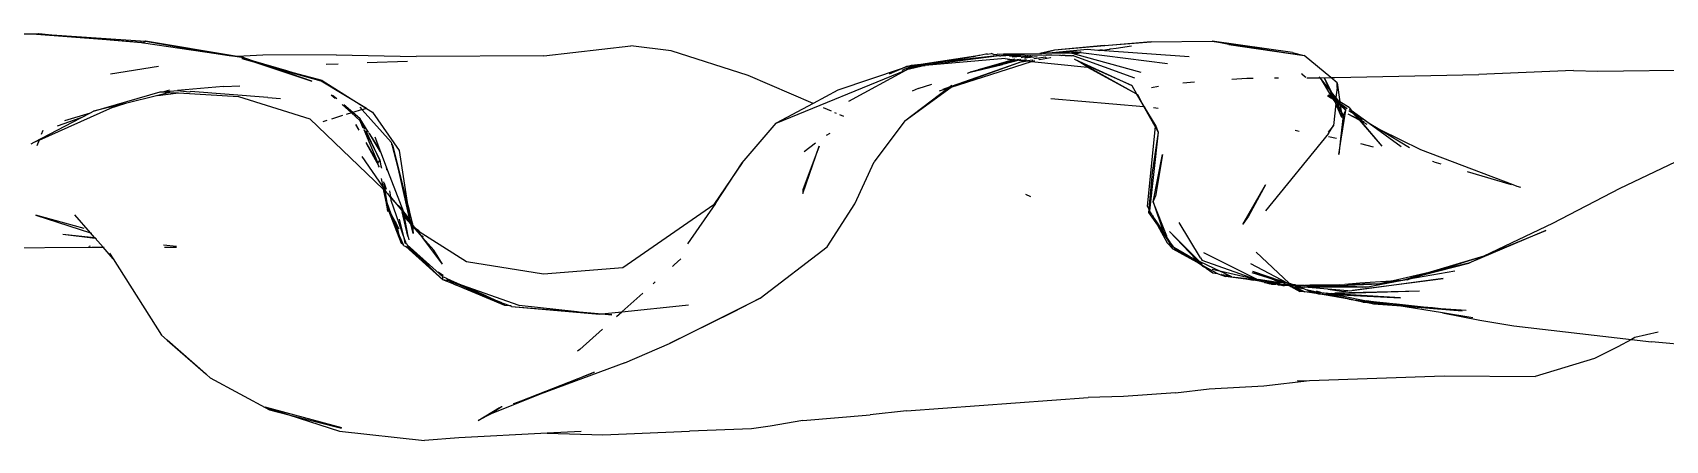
# Model space of a CAD drawing. Header units: millimetres. Extents: x -41292 to 298682, y -22072 to 33155.
# Drawn here: x 35329.2 to 35531.8, y -13108.8 to -13058.2 of the extents above; entities that cross this region are included whole.
import ezdxf

# ---------------------------------------------------------------- set-up
doc = ezdxf.new("R2010")
doc.units = ezdxf.units.MM

# ---------------------------------------------------------------- blocks, each defined once
blk = doc.blocks.new('rmfnasesx')
for p, q in [((62792.93, 2454.01), (62779.05, 2454.24)), ((62789.56, 2454.14), (62793.03, 2454.09)), ((62793.03, 2454.09), (62792.93, 2454.01)), ((62805.96, 2453), (62792.93, 2454.01)), ((62793.03, 2454.09), (62793.14, 2454.08)), ((62793.14, 2454.08), (62793.21, 2454.11)), ((62793.21, 2454.11), (62794.84, 2453.96)), ((62794.84, 2453.96), (62806.47, 2453.16)), ((62794.84, 2453.96), (62805.96, 2453)), ((62805.96, 2453), (62806.1, 2452.99)), ((62806.2, 2452.98), (62806.1, 2452.99)), ((62806.47, 2453.16), (62806.2, 2452.98)), ((62806.2, 2452.98), (62815.24, 2451.66)), ((62806.47, 2453.16), (62815.24, 2451.66)), ((62817.84, 2451.27), (62806.47, 2453.16)), ((62855.88, 2451.35), (62866.7, 2452.6)), ((62871.7, 2451.98), (62866.7, 2452.6)), ((62881.24, 2448.92), (62871.7, 2451.98)), ((62919.27, 2452.06), (62917.44, 2451.65)), ((62919.27, 2452.06), (62917.89, 2451.68)), ((62923.37, 2452.13), (62918.97, 2451.73)), ((62918.97, 2451.73), (62921.89, 2451.89)), ((62931.27, 2453.08), (62919.27, 2452.06)), ((62925.42, 2452.65), (62919.27, 2452.06)), ((62921.78, 2451.74), (62921.69, 2451.73)), ((62922.39, 2451.8), (62921.72, 2451.62)), ((62922.39, 2451.8), (62921.78, 2451.74)), ((62922.6, 2451.77), (62921.87, 2451.58)), ((62921.89, 2451.89), (62922.39, 2451.8)), ((62922.39, 2451.8), (62922.49, 2451.78)), ((62922.59, 2451.82), (62922.48, 2451.81)), ((62922.6, 2451.77), (62922.49, 2451.78)), ((62922.6, 2451.77), (62922.86, 2451.72)), ((62924.66, 2452.04), (62923.37, 2452.13)), ((62924.91, 2452.07), (62924.66, 2452.04)), ((62924.92, 2452.02), (62924.66, 2452.04)), ((62925.24, 2452.07), (62924.91, 2452.07)), ((62924.92, 2452.02), (62925.24, 2452.07)), ((62935.99, 2451.25), (62924.92, 2452.02)), ((62925.24, 2452.07), (62926.06, 2452.19)), ((62925.42, 2452.65), (62931.27, 2453.08)), ((62926.06, 2452.19), (62926.13, 2452.2)), ((62926.13, 2452.2), (62926.17, 2452.21)), ((62926.17, 2452.21), (62926.23, 2452.21)), ((62926.23, 2452.21), (62926.94, 2452.29)), ((62926.94, 2452.29), (62928.84, 2452.6)), ((62931.27, 2453.08), (62938.84, 2453.16)), ((62948.82, 2451.77), (62938.84, 2453.16)), ((62938.84, 2453.16), (62950.24, 2451.38)), ((62940.89, 2452.75), (62938.84, 2453.16)), ((62940.89, 2452.75), (62950.24, 2451.38)), ((62948.82, 2451.77), (62950.24, 2451.38)), ((62802.14, 2449.12), (62808.06, 2450.08)), ((62815.24, 2451.66), (62817.09, 2451.34)), ((62815.24, 2451.66), (62817.84, 2451.27)), ((62817.6, 2451.26), (62817.09, 2451.34)), ((62817.84, 2451.27), (62817.6, 2451.26)), ((62818.42, 2451.14), (62817.6, 2451.26)), ((62817.89, 2451.28), (62817.84, 2451.27)), ((62821.01, 2451.45), (62817.89, 2451.28)), ((62818.48, 2451.18), (62817.89, 2451.28)), ((62818.42, 2451.14), (62818.48, 2451.18)), ((62818.42, 2451.14), (62818.45, 2451.1)), ((62818.43, 2451.11), (62818.45, 2451.1)), ((62818.48, 2451.18), (62818.45, 2451.1)), ((62818.45, 2451.1), (62820.54, 2450.41)), ((62818.45, 2451.1), (62819.86, 2450.71)), ((62820.54, 2450.41), (62818.45, 2450.98)), ((62819.86, 2450.71), (62818.48, 2451.18)), ((62824.01, 2449.48), (62819.86, 2450.71)), ((62821.45, 2450.17), (62819.86, 2450.71)), ((62820.54, 2450.41), (62821.04, 2450.25)), ((62830.13, 2451.5), (62821.01, 2451.45)), ((62821.04, 2450.25), (62827.12, 2448.23)), ((62821.45, 2450.17), (62821.04, 2450.25)), ((62822.04, 2449.96), (62821.45, 2450.17)), ((62827.12, 2448.23), (62822.04, 2449.96)), ((62828.25, 2448.21), (62822.04, 2449.96)), ((62824.01, 2449.48), (62822.04, 2449.96)), ((62828.88, 2450.32), (62830.39, 2450.38)), ((62830.13, 2451.5), (62840.04, 2451.26)), ((62833.97, 2450.52), (62838.99, 2450.71)), ((62855.88, 2451.35), (62840.04, 2451.26)), ((62900.36, 2449.78), (62892.38, 2447.11)), ((62900.36, 2449.78), (62898.74, 2449.08)), ((62900.36, 2449.58), (62901.45, 2450.03)), ((62900.9, 2450.02), (62900.36, 2449.78)), ((62901.06, 2450.02), (62900.36, 2449.78)), ((62903.21, 2450.14), (62900.89, 2449.63)), ((62900.89, 2449.63), (62901.05, 2449.72)), ((62901.06, 2450.02), (62900.9, 2450.02)), ((62901.05, 2449.72), (62901.09, 2449.74)), ((62901.19, 2450.06), (62901.06, 2450.02)), ((62903.21, 2450.14), (62901.09, 2449.74)), ((62901.09, 2449.74), (62901.73, 2450.01)), ((62902.7, 2450.29), (62901.19, 2450.06)), ((62901.48, 2450.16), (62901.19, 2450.06)), ((62901.45, 2450.03), (62901.19, 2450.06)), ((62901.45, 2450.03), (62904.01, 2450.44)), ((62901.45, 2450.03), (62904.13, 2450.31)), ((62902.7, 2450.29), (62901.48, 2450.16)), ((62901.73, 2450.01), (62903.21, 2450.14)), ((62909.46, 2451.31), (62902.7, 2450.29)), ((62904.01, 2450.44), (62902.7, 2450.29)), ((62913.14, 2451.01), (62903.21, 2450.14)), ((62912.39, 2451.38), (62904.01, 2450.44)), ((62904.01, 2450.44), (62909.46, 2451.31)), ((62904.41, 2450.35), (62904.13, 2450.31)), ((62904.41, 2450.35), (62904.77, 2450.43)), ((62904.77, 2450.43), (62904.82, 2450.4)), ((62905.08, 2450.47), (62904.82, 2450.4)), ((62905.35, 2450.5), (62905.08, 2450.47)), ((62905.35, 2450.5), (62912.39, 2451.38)), ((62906.43, 2447.47), (62916.42, 2450.67)), ((62915.19, 2450.62), (62906.43, 2447.47)), ((62915.19, 2450.62), (62906.47, 2447.56)), ((62914.66, 2450.86), (62908.82, 2449.33)), ((62908.82, 2449.33), (62912.83, 2450.27)), ((62909.72, 2451.36), (62909.46, 2451.31)), ((62909.88, 2451.39), (62909.72, 2451.36)), ((62909.83, 2449.66), (62914.06, 2450.88)), ((62910.02, 2451.42), (62909.88, 2451.39)), ((62910.74, 2451.56), (62910.02, 2451.42)), ((62910.94, 2451.55), (62910.74, 2451.56)), ((62910.94, 2451.55), (62911.4, 2451.63)), ((62911.74, 2451.54), (62911.4, 2451.63)), ((62911.74, 2451.54), (62912.17, 2451.58)), ((62912.92, 2451.53), (62912.17, 2451.58)), ((62912.39, 2451.38), (62912.45, 2451.37)), ((62912.45, 2451.37), (62912.61, 2451.35)), ((62912.61, 2451.35), (62913.87, 2451.46)), ((62914.55, 2451.42), (62912.61, 2451.35)), ((62914.87, 2450.83), (62912.83, 2450.27)), ((62912.92, 2451.53), (62918.22, 2451.45)), ((62912.96, 2451.59), (62917.44, 2451.65)), ((62913.14, 2451.01), (62914.02, 2450.92)), ((62914.02, 2450.92), (62913.46, 2450.86)), ((62915.09, 2451.38), (62913.71, 2451.26)), ((62914, 2451.23), (62915.71, 2451.34)), ((62914.02, 2450.92), (62914.06, 2450.88)), ((62914.06, 2450.88), (62914.17, 2450.91)), ((62914.26, 2450.95), (62914.17, 2450.91)), ((62914.17, 2450.91), (62914.66, 2450.86)), ((62914.33, 2450.94), (62914.26, 2450.95)), ((62914.88, 2450.91), (62914.66, 2450.86)), ((62914.66, 2450.86), (62914.87, 2450.83)), ((62915.1, 2450.9), (62914.87, 2450.83)), ((62914.87, 2450.83), (62915.24, 2450.79)), ((62916, 2451.32), (62915.14, 2451.13)), ((62915.19, 2450.62), (62915.91, 2450.72)), ((62915.27, 2450.79), (62915.24, 2450.79)), ((62915.78, 2450.86), (62915.27, 2450.79)), ((62915.27, 2450.79), (62915.91, 2450.72)), ((62915.58, 2451.09), (62915.55, 2451.09)), ((62916.35, 2451.3), (62915.58, 2451.09)), ((62915.73, 2451.07), (62915.58, 2451.09)), ((62915.89, 2451.12), (62915.73, 2451.07)), ((62916.5, 2451.29), (62915.89, 2451.12)), ((62917.11, 2451.25), (62915.89, 2451.12)), ((62915.91, 2450.72), (62915.94, 2450.72)), ((62916.53, 2450.81), (62915.94, 2450.72)), ((62915.94, 2450.72), (62916.42, 2450.67)), ((62916.42, 2450.67), (62916.82, 2450.8)), ((62916.42, 2450.67), (62923.38, 2449.94)), ((62916.53, 2450.81), (62916.6, 2450.81)), ((62916.75, 2450.98), (62916.72, 2450.99)), ((62918.17, 2451.18), (62916.75, 2450.98)), ((62917.41, 2450.92), (62917.33, 2450.93)), ((62917.41, 2450.92), (62918.76, 2451.14)), ((62917.44, 2451.65), (62917.7, 2451.65)), ((62917.77, 2451.67), (62917.7, 2451.65)), ((62917.81, 2451.65), (62917.77, 2451.67)), ((62917.89, 2451.68), (62917.81, 2451.65)), ((62917.89, 2451.68), (62918.14, 2451.66)), ((62918.97, 2451.73), (62918.14, 2451.66)), ((62921.39, 2451.7), (62918.14, 2451.66)), ((62918.17, 2451.18), (62918.23, 2451.17)), ((62918.85, 2451.43), (62918.22, 2451.45)), ((62918.76, 2451.14), (62918.83, 2451.13)), ((62918.92, 2451.44), (62918.85, 2451.43)), ((62918.88, 2451.43), (62918.85, 2451.43)), ((62918.95, 2451.44), (62918.88, 2451.43)), ((62919.9, 2451.41), (62918.95, 2451.44)), ((62920.03, 2451.43), (62919.9, 2451.41)), ((62920.03, 2451.43), (62920.19, 2451.42)), ((62920.52, 2451.39), (62920.19, 2451.42)), ((62920.59, 2451.39), (62920.52, 2451.39)), ((62920.59, 2451.39), (62920.69, 2451.42)), ((62920.69, 2451.42), (62921.31, 2451.41)), ((62921.31, 2451.41), (62921.42, 2451.37)), ((62921.42, 2451.7), (62921.39, 2451.7)), ((62921.69, 2451.73), (62921.42, 2451.7)), ((62921.42, 2451.7), (62921.64, 2451.64)), ((62921.67, 2451.36), (62921.42, 2451.37)), ((62921.72, 2451.62), (62921.64, 2451.64)), ((62921.67, 2451.36), (62929.19, 2448.63)), ((62921.72, 2451.62), (62921.87, 2451.58)), ((62921.75, 2450.94), (62928.86, 2447.67)), ((62922.63, 2450.46), (62921.75, 2450.94)), ((62921.87, 2451.58), (62929.98, 2449.32)), ((62928.86, 2447.67), (62922.63, 2450.46)), ((62923.38, 2449.94), (62922.63, 2450.46)), ((62922.63, 2450.46), (62929.44, 2446.65)), ((62922.86, 2451.72), (62933.3, 2450.42)), ((62923.38, 2449.94), (62929.44, 2446.65)), ((62953.55, 2448.65), (62950.24, 2451.38)), ((62824.79, 2449.26), (62824.01, 2449.48)), ((62828.25, 2448.21), (62824.79, 2449.26)), ((62828.39, 2448.29), (62824.79, 2449.26)), ((62828.39, 2448.29), (62828.25, 2448.21)), ((62833.88, 2444.84), (62828.25, 2448.21)), ((62828.39, 2448.29), (62833.88, 2444.84)), ((62889.31, 2445.46), (62881.24, 2448.92)), ((62884.72, 2442.99), (62900.89, 2449.63)), ((62893.75, 2445.75), (62900.89, 2449.63)), ((62902.35, 2447.3), (62904.05, 2447.86)), ((62906.22, 2447.47), (62906.55, 2447.72)), ((62906.47, 2447.56), (62906.55, 2447.72)), ((62908.47, 2449.21), (62908.82, 2449.33)), ((62935.18, 2448.01), (62936.64, 2448.12)), ((62941.3, 2448.46), (62943.16, 2448.6)), ((62943.16, 2448.6), (62943.93, 2448.6)), ((62946.57, 2448.61), (62947.06, 2448.62)), ((62950.08, 2448.99), (62949.92, 2449.13)), ((62950.08, 2448.99), (62950.46, 2448.71)), ((62950.57, 2448.63), (62952.23, 2448.64)), ((62952.23, 2448.64), (62952.13, 2448.77)), ((62952.23, 2448.64), (62953.55, 2448.65)), ((62953.43, 2447.14), (62952.23, 2448.64)), ((62952.23, 2448.64), (62953.65, 2446.29)), ((62953.43, 2447.14), (62952.79, 2448.6)), ((62952.79, 2448.6), (62953.65, 2446.87)), ((62954.35, 2447.99), (62953.55, 2448.65)), ((62953.55, 2448.65), (62954.06, 2448.65)), ((62954.06, 2448.65), (62971.94, 2449.04)), ((62954.35, 2447.43), (62954.35, 2447.99)), ((62954.35, 2447.99), (62954.67, 2445.66)), ((62983.68, 2449.52), (62971.94, 2449.04)), ((62983.68, 2449.52), (62986.7, 2449.44)), ((62986.7, 2449.44), (63001.91, 2449.66)), ((62800.03, 2444.48), (62808.27, 2446.88)), ((62808, 2446.45), (62803.97, 2445.46)), ((62809.47, 2446.81), (62808, 2446.45)), ((62808, 2446.45), (62810.56, 2446.75)), ((62808.27, 2446.88), (62808.63, 2446.91)), ((62808.27, 2446.88), (62809.47, 2446.81)), ((62808.63, 2446.91), (62809.49, 2447.16)), ((62808.63, 2446.91), (62810.44, 2447.05)), ((62809.47, 2446.81), (62810.56, 2446.75)), ((62816.14, 2447.56), (62810.44, 2447.05)), ((62810.44, 2447.05), (62811.92, 2446.91)), ((62810.56, 2446.75), (62818, 2446.33)), ((62811.92, 2446.91), (62812.06, 2446.93)), ((62821.64, 2446.17), (62812.06, 2446.93)), ((62816.14, 2447.56), (62818.19, 2447.65)), ((62818, 2446.33), (62826.84, 2443.56)), ((62821.64, 2446.17), (62823.2, 2446.07)), ((62829.51, 2446.52), (62829.99, 2446.09)), ((62830.19, 2446.02), (62829.69, 2446.44)), ((62892.38, 2447.11), (62889.31, 2445.46)), ((62900.69, 2443.28), (62906.43, 2447.47)), ((62900.69, 2443.28), (62906.05, 2447.34)), ((62902.35, 2447.3), (62901.62, 2446.99)), ((62905, 2447), (62906.05, 2447.34)), ((62906.22, 2447.47), (62905.41, 2447.18)), ((62906.05, 2447.34), (62906.43, 2447.47)), ((62906.05, 2447.34), (62906.22, 2447.47)), ((62906.47, 2447.56), (62906.22, 2447.47)), ((62906.43, 2447.47), (62906.47, 2447.56)), ((62918.83, 2446.07), (62930.38, 2445.09)), ((62928.86, 2447.67), (62929.44, 2446.65)), ((62929.44, 2446.65), (62929.5, 2446.61)), ((62929.5, 2446.61), (62929.58, 2446.57)), ((62930.05, 2445.69), (62929.5, 2446.61)), ((62929.58, 2446.57), (62930.05, 2445.69)), ((62930.42, 2445.09), (62930.05, 2445.69)), ((62930.38, 2445.09), (62930.05, 2445.69)), ((62931.33, 2447.43), (62932.2, 2447.58)), ((62953.14, 2446.43), (62953.55, 2446.16)), ((62953.55, 2446.16), (62953.2, 2446.45)), ((62953.38, 2446.5), (62953.33, 2446.48)), ((62953.38, 2446.5), (62953.65, 2446.29)), ((62953.65, 2446.87), (62953.43, 2447.14)), ((62953.86, 2446.16), (62953.43, 2447.14)), ((62953.85, 2445.96), (62953.55, 2446.16)), ((62954.19, 2446.18), (62953.65, 2446.87)), ((62953.65, 2446.87), (62954.06, 2446.04)), ((62953.86, 2446.16), (62953.65, 2446.29)), ((62953.65, 2446.29), (62953.85, 2445.96)), ((62953.98, 2445.87), (62953.85, 2445.96)), ((62953.85, 2445.96), (62954.13, 2445.51)), ((62953.88, 2446.12), (62953.86, 2446.16)), ((62954.06, 2446.04), (62953.88, 2446.12)), ((62953.98, 2445.87), (62953.88, 2446.12)), ((62953.98, 2445.87), (62954.15, 2445.76)), ((62954.03, 2445.77), (62953.98, 2445.87)), ((62954.15, 2445.67), (62954.03, 2445.77)), ((62954.13, 2445.51), (62954.03, 2445.77)), ((62954.17, 2445.97), (62954.06, 2446.04)), ((62954.06, 2446.04), (62954.1, 2445.95)), ((62954.1, 2445.95), (62954.17, 2445.9)), ((62954.15, 2445.67), (62954.13, 2445.51)), ((62954.17, 2445.9), (62954.15, 2445.76)), ((62954.15, 2445.76), (62954.19, 2445.74)), ((62954.19, 2445.74), (62954.15, 2445.67)), ((62954.15, 2445.67), (62954.3, 2445.55)), ((62954.22, 2446.14), (62954.17, 2445.97)), ((62954.17, 2445.97), (62954.17, 2445.9)), ((62954.17, 2445.97), (62954.55, 2445.73)), ((62954.17, 2445.9), (62954.69, 2445.5)), ((62954.35, 2447.43), (62954.19, 2446.18)), ((62954.22, 2446.14), (62954.19, 2446.18)), ((62954.19, 2445.74), (62954.21, 2445.72)), ((62954.21, 2445.72), (62954.3, 2445.55)), ((62954.21, 2445.72), (62954.7, 2445.4)), ((62954.55, 2445.73), (62954.22, 2446.14)), ((62954.68, 2445.57), (62954.55, 2445.73)), ((62954.67, 2445.66), (62954.55, 2445.73)), ((62954.67, 2445.66), (62954.68, 2445.57)), ((62955.85, 2444.93), (62954.67, 2445.66)), ((62792.63, 2440.63), (62798.43, 2443.65)), ((62793.25, 2440.88), (62802.04, 2444.81)), ((62798.43, 2443.65), (62795.5, 2442.62)), ((62796.44, 2443.34), (62799.64, 2444.28)), ((62798.43, 2443.65), (62799.64, 2444.28)), ((62799.64, 2444.28), (62800.03, 2444.48)), ((62802.89, 2445.19), (62800.03, 2444.48)), ((62803.97, 2445.46), (62802.04, 2444.81)), ((62802.04, 2444.81), (62802.89, 2445.19)), ((62803.97, 2445.46), (62802.89, 2445.19)), ((62830.93, 2443.94), (62829.56, 2443.52)), ((62830.88, 2445.3), (62832.02, 2444.27)), ((62832.19, 2444.32), (62831.07, 2445.27)), ((62832.02, 2444.27), (62831.36, 2444.07)), ((62832.19, 2444.32), (62832.02, 2444.27)), ((62832.02, 2444.27), (62833.1, 2443.31)), ((62833.23, 2444.64), (62832.19, 2444.32)), ((62833.11, 2443.54), (62832.19, 2444.32)), ((62833.06, 2444.98), (62833.34, 2444.67)), ((62833.88, 2444.84), (62833.34, 2444.67)), ((62833.34, 2444.67), (62836.96, 2440.64)), ((62833.88, 2444.84), (62834.62, 2444.35)), ((62834.62, 2444.35), (62837.93, 2439.61)), ((62889.31, 2445.46), (62884.72, 2442.99)), ((62891.59, 2444.48), (62890.6, 2444.9)), ((62892.22, 2444.21), (62892.02, 2444.29)), ((62893.14, 2443.81), (62892.62, 2444.04)), ((62930.38, 2445.09), (62930.42, 2445.09)), ((62931.75, 2442.57), (62930.38, 2445.09)), ((62931.78, 2442.84), (62930.42, 2445.09)), ((62930.42, 2445.09), (62931.75, 2442.57)), ((62931.54, 2444.95), (62932.15, 2444.86)), ((62954.18, 2445.42), (62953.88, 2442.7)), ((62954.13, 2445.51), (62954.18, 2445.42)), ((62954.93, 2443.71), (62954.18, 2445.42)), ((62954.18, 2445.42), (62954.85, 2444.34)), ((62954.73, 2445.2), (62954.3, 2445.55)), ((62954.3, 2445.55), (62954.83, 2444.48)), ((62954.69, 2445.5), (62954.68, 2445.57)), ((62954.69, 2445.5), (62954.81, 2445.41)), ((62954.69, 2445.5), (62954.7, 2445.4)), ((62954.7, 2445.4), (62954.94, 2445.24)), ((62954.7, 2445.4), (62954.73, 2445.2)), ((62954.73, 2445.2), (62954.83, 2444.48)), ((62955.44, 2444.62), (62954.73, 2445.2)), ((62955.1, 2443.92), (62954.77, 2441.04)), ((62954.81, 2445.41), (62955.6, 2444.81)), ((62954.94, 2445.24), (62954.81, 2445.41)), ((62954.83, 2444.48), (62954.85, 2444.34)), ((62954.83, 2444.48), (62955.1, 2443.92)), ((62954.85, 2444.34), (62954.93, 2443.71)), ((62954.85, 2444.34), (62955.1, 2443.92)), ((62954.86, 2441.02), (62955.44, 2444.62)), ((62954.94, 2445.24), (62955.6, 2444.81)), ((62955.44, 2444.62), (62954.94, 2445.24)), ((62955.1, 2443.92), (62955.44, 2444.62)), ((62955.66, 2444.18), (62956.97, 2443.53)), ((62955.66, 2444.18), (62957.08, 2443.4)), ((62956.45, 2444.13), (62955.79, 2444.52)), ((62955.85, 2444.93), (62956.11, 2444.63)), ((62955.87, 2444.8), (62956.11, 2444.63)), ((62955.87, 2444.8), (62956.45, 2444.13)), ((62956.11, 2444.63), (62958.33, 2443)), ((62956.11, 2444.63), (62956.61, 2444.03)), ((62956.56, 2444), (62956.45, 2444.13)), ((62956.45, 2444.13), (62956.61, 2444.03)), ((62956.56, 2444), (62956.97, 2443.53)), ((62956.74, 2443.88), (62956.56, 2444)), ((62956.61, 2444.03), (62956.99, 2443.8)), ((62956.61, 2444.03), (62956.74, 2443.88)), ((62957.46, 2443.39), (62956.74, 2443.88)), ((62956.74, 2443.88), (62957.09, 2443.47)), ((62793.74, 2442.11), (62793.53, 2441.59)), ((62826.84, 2443.56), (62835.96, 2434.82)), ((62828.98, 2443.34), (62828.46, 2443.18)), ((62832.57, 2442.84), (62832.95, 2442.16)), ((62832.98, 2442.14), (62832.57, 2442.84)), ((62833.1, 2443.31), (62833.11, 2443.54)), ((62833.1, 2443.31), (62833.59, 2442.32)), ((62833.49, 2442.4), (62833.1, 2443.31)), ((62834.1, 2441.92), (62833.11, 2443.54)), ((62833.75, 2442.2), (62833.11, 2443.54)), ((62835.31, 2438.13), (62833.59, 2442.17)), ((62833.71, 2442.08), (62835.53, 2438.43)), ((62835.53, 2438.43), (62833.84, 2442)), ((62834.16, 2441.87), (62834.1, 2441.92)), ((62834.26, 2441.72), (62834.2, 2441.76)), ((62835.49, 2439.77), (62834.26, 2441.72)), ((62835.61, 2439.44), (62834.26, 2441.72)), ((62880.51, 2438.1), (62884.72, 2442.99)), ((62890.96, 2441.51), (62891.43, 2441.78)), ((62900.69, 2443.28), (62896.9, 2438.22)), ((62931.75, 2442.57), (62930.79, 2432.72)), ((62932.12, 2441.88), (62931.05, 2432.12)), ((62932.12, 2441.88), (62931.39, 2436.88)), ((62931.78, 2442.84), (62931.75, 2442.57)), ((62931.75, 2442.57), (62932.12, 2441.88)), ((62931.78, 2442.84), (62932.12, 2441.88)), ((62953.29, 2441.73), (62945.47, 2432.12)), ((62949.13, 2442.12), (62949.64, 2442.02)), ((62953.88, 2442.7), (62953.22, 2441.88)), ((62953.29, 2441.73), (62953.88, 2442.7)), ((62956.97, 2443.53), (62957.08, 2443.4)), ((62956.97, 2443.53), (62957.09, 2443.47)), ((62957.08, 2443.4), (62959.9, 2440.14)), ((62957.08, 2443.4), (62957.2, 2443.34)), ((62957.09, 2443.47), (62957.71, 2443.16)), ((62957.09, 2443.47), (62957.2, 2443.34)), ((62957.2, 2443.34), (62958.02, 2442.89)), ((62957.2, 2443.34), (62959.9, 2440.14)), ((62958.33, 2443), (62962.28, 2440.11)), ((62958.33, 2443), (62959.66, 2442.2)), ((62959.66, 2442.2), (62964.7, 2439.72)), ((62959.66, 2442.2), (62963.34, 2440)), ((62792.29, 2440.45), (62792.63, 2440.63)), ((62792.63, 2440.63), (62793.25, 2440.88)), ((62793.25, 2440.88), (62792.97, 2440.18)), ((62835.31, 2438.13), (62833.86, 2440.62)), ((62833.91, 2440.43), (62835.39, 2437.76)), ((62834.91, 2441.29), (62835.49, 2439.77)), ((62835.49, 2439.77), (62835.61, 2439.44)), ((62837.22, 2440.15), (62836.96, 2440.64)), ((62836.96, 2440.64), (62837.01, 2440.39)), ((62837.03, 2440.36), (62837.01, 2440.39)), ((62837.22, 2440.15), (62837.03, 2440.36)), ((62837.03, 2440.36), (62838.07, 2436.39)), ((62839.18, 2432.22), (62837.22, 2440.15)), ((62838.07, 2436.39), (62837.22, 2440.15)), ((62837.93, 2439.61), (62839.28, 2431.01)), ((62888.05, 2434.28), (62890.06, 2440.15)), ((62890.06, 2440.15), (62888.05, 2434.72)), ((62888.21, 2439.47), (62889.6, 2440.56)), ((62953.26, 2441.33), (62954.27, 2441.14)), ((62954.77, 2441.04), (62954.55, 2439.13)), ((62954.55, 2439.13), (62954.86, 2441.02)), ((62954.86, 2441.02), (62954.77, 2441.04)), ((62958.87, 2440.04), (62957.29, 2440.43)), ((62964.7, 2439.72), (62976.16, 2435.4)), ((62835.9, 2435.15), (62833.34, 2438.87)), ((62835.53, 2438.43), (62835.31, 2438.13)), ((62835.39, 2437.76), (62835.31, 2438.13)), ((62835.39, 2437.76), (62835.4, 2437.7)), ((62835.4, 2437.7), (62835.42, 2437.57)), ((62835.5, 2437.54), (62835.4, 2437.7)), ((62835.53, 2438.43), (62835.7, 2437.45)), ((62835.79, 2437.41), (62835.53, 2438.43)), ((62835.61, 2439.44), (62836.32, 2437.59)), ((62836.32, 2437.59), (62836.38, 2437.17)), ((62836.32, 2437.59), (62836.49, 2437.12)), ((62880.51, 2438.1), (62876.99, 2432.89)), ((62877.2, 2433.04), (62880.51, 2438.1)), ((62894.48, 2432.98), (62896.9, 2438.22)), ((62931.5, 2433.25), (62932.68, 2439.1)), ((62932.68, 2439.1), (62931.79, 2433.96)), ((62966.34, 2438.22), (62966.17, 2438.26)), ((62966.34, 2438.22), (62967.2, 2437.97)), ((62989.48, 2434.93), (62998.08, 2439.03)), ((62835.7, 2436.14), (62835.9, 2435.15)), ((62836, 2435.71), (62836.16, 2434.77)), ((62836.49, 2437.12), (62838.5, 2432.01)), ((62838.07, 2436.39), (62839.18, 2432.22)), ((62839.28, 2431.01), (62838.07, 2436.39)), ((62931.39, 2436.88), (62930.97, 2432.38)), ((62970.5, 2437), (62975.95, 2435.4)), ((62836.16, 2434.77), (62835.9, 2435.15)), ((62835.96, 2434.82), (62836.36, 2432.86)), ((62835.96, 2434.82), (62836.18, 2434.61)), ((62836.36, 2434.78), (62836.12, 2435.52)), ((62836.43, 2434.37), (62836.16, 2434.77)), ((62836.18, 2434.61), (62836.43, 2433.16)), ((62836.18, 2434.61), (62836.43, 2434.37)), ((62836.43, 2434.37), (62836.49, 2434.29)), ((62836.49, 2434.29), (62836.79, 2433.87)), ((62836.49, 2434.29), (62836.86, 2433.86)), ((62836.75, 2434.6), (62836.86, 2433.86)), ((62836.79, 2433.87), (62836.87, 2433.77)), ((62836.86, 2433.86), (62836.87, 2433.77)), ((62836.86, 2433.86), (62837.39, 2433.22)), ((62836.87, 2433.77), (62836.91, 2433.46)), ((62836.87, 2433.77), (62837.39, 2433.22)), ((62888.05, 2434.72), (62888.05, 2434.28)), ((62916.33, 2433.87), (62915.7, 2434.14)), ((62931.5, 2433.25), (62931.79, 2433.96)), ((62942.64, 2430.49), (62945.48, 2435.35)), ((62945.48, 2435.35), (62943.36, 2431.46)), ((62976.16, 2435.4), (62976.64, 2435.2)), ((62976.64, 2435.2), (62977.1, 2435.07)), ((62981.13, 2430.6), (62989.48, 2434.93)), ((62798.85, 2429.94), (62792.84, 2431.57)), ((62792.84, 2431.57), (62799.65, 2429.38)), ((62799.65, 2429.38), (62797.69, 2431.61)), ((62838.25, 2428.09), (62836.36, 2432.86)), ((62836.36, 2432.86), (62836.5, 2432.06)), ((62836.36, 2432.86), (62836.93, 2431.77)), ((62837.47, 2430.26), (62836.36, 2432.86)), ((62836.43, 2433.16), (62836.93, 2431.77)), ((62836.91, 2433.46), (62838.6, 2428.55)), ((62836.93, 2431.77), (62837.47, 2430.26)), ((62836.93, 2431.77), (62837.6, 2430.48)), ((62837.39, 2433.22), (62838.2, 2432.45)), ((62837.39, 2433.22), (62838.27, 2432.16)), ((62838.2, 2432.45), (62838.21, 2432.43)), ((62838.21, 2432.43), (62838.35, 2432.22)), ((62838.21, 2432.43), (62838.25, 2432.28)), ((62838.25, 2432.28), (62838.27, 2432.16)), ((62838.27, 2432.16), (62838.28, 2432.1)), ((62838.28, 2432.1), (62838.3, 2432.08)), ((62838.3, 2432.08), (62838.3, 2432)), ((62838.3, 2432.08), (62838.44, 2431.95)), ((62838.3, 2432), (62838.32, 2431.98)), ((62838.32, 2431.98), (62839.04, 2428.98)), ((62839, 2428.96), (62838.32, 2431.98)), ((62838.47, 2431.8), (62838.32, 2431.98)), ((62838.35, 2432.22), (62838.39, 2432.13)), ((62838.39, 2432.13), (62838.42, 2432.06)), ((62838.42, 2432.06), (62838.44, 2431.95)), ((62838.42, 2432.06), (62838.5, 2432.01)), ((62838.48, 2431.91), (62838.44, 2431.95)), ((62838.46, 2431.82), (62838.48, 2431.91)), ((62838.47, 2431.8), (62838.46, 2431.82)), ((62838.47, 2431.8), (62839.04, 2428.98)), ((62838.54, 2431.73), (62838.47, 2431.8)), ((62838.48, 2431.91), (62838.5, 2431.83)), ((62838.56, 2431.81), (62838.5, 2432.01)), ((62838.5, 2432.01), (62839.28, 2431.01)), ((62838.5, 2431.83), (62838.56, 2431.81)), ((62838.56, 2431.69), (62838.54, 2431.73)), ((62838.58, 2431.75), (62838.56, 2431.81)), ((62838.56, 2431.69), (62838.58, 2431.75)), ((62838.61, 2431.65), (62838.56, 2431.69)), ((62838.62, 2431.62), (62838.61, 2431.65)), ((62838.73, 2431.23), (62838.62, 2431.62)), ((62839.34, 2430.76), (62838.62, 2431.62)), ((62838.62, 2431.62), (62839.31, 2430.9)), ((62839.18, 2432.22), (62839.22, 2431.96)), ((62839.22, 2431.96), (62839.56, 2430.65)), ((62865.72, 2425.09), (62876.99, 2432.89)), ((62877.2, 2433.04), (62873.71, 2428.04)), ((62876.99, 2432.89), (62877.2, 2433.04)), ((62891.08, 2427.67), (62894.48, 2432.98)), ((62930.79, 2432.72), (62930.97, 2432.38)), ((62930.97, 2432.31), (62930.93, 2431.91)), ((62930.93, 2431.91), (62932.06, 2430.36)), ((62930.97, 2432.38), (62930.97, 2432.31)), ((62931.05, 2432.12), (62930.97, 2432.31)), ((62931.38, 2431.63), (62931.05, 2432.12)), ((62931.38, 2431.63), (62931.54, 2431.33)), ((62933.23, 2428.99), (62931.5, 2433.25)), ((62931.5, 2433.25), (62932.77, 2429.56)), ((62837.47, 2430.26), (62838.25, 2428.09)), ((62837.99, 2429.04), (62837.47, 2430.26)), ((62837.6, 2430.48), (62837.53, 2430.71)), ((62837.6, 2430.48), (62837.91, 2429.88)), ((62837.99, 2429.04), (62837.6, 2430.48)), ((62838.6, 2428.55), (62837.98, 2431.09)), ((62839.41, 2430.46), (62838.73, 2431.23)), ((62838.73, 2431.23), (62839.34, 2430.76)), ((62839.31, 2430.9), (62839.28, 2431.01)), ((62839.28, 2431.01), (62839.41, 2430.85)), ((62839.31, 2430.87), (62839.31, 2430.9)), ((62839.34, 2430.76), (62839.31, 2430.87)), ((62839.59, 2430.55), (62839.31, 2430.87)), ((62839.35, 2430.71), (62839.34, 2430.76)), ((62839.4, 2430.66), (62839.35, 2430.71)), ((62839.41, 2430.46), (62839.4, 2430.66)), ((62839.4, 2430.66), (62839.44, 2430.63)), ((62839.41, 2430.85), (62839.42, 2430.77)), ((62839.67, 2429.3), (62839.41, 2430.46)), ((62839.49, 2430.37), (62839.41, 2430.46)), ((62839.42, 2430.77), (62839.56, 2430.65)), ((62839.44, 2430.63), (62839.45, 2430.59)), ((62839.45, 2430.59), (62839.49, 2430.37)), ((62839.45, 2430.59), (62839.48, 2430.58)), ((62839.48, 2430.58), (62839.61, 2430.47)), ((62839.49, 2430.37), (62839.67, 2429.3)), ((62839.62, 2430.22), (62839.49, 2430.37)), ((62839.56, 2430.65), (62839.59, 2430.55)), ((62839.59, 2430.55), (62839.61, 2430.47)), ((62839.61, 2430.47), (62839.61, 2430.39)), ((62839.61, 2430.39), (62839.62, 2430.22)), ((62839.98, 2429.98), (62839.61, 2430.39)), ((62839.62, 2430.22), (62839.67, 2429.3)), ((62840.85, 2428.81), (62839.62, 2430.22)), ((62840.32, 2429.52), (62839.98, 2429.98)), ((62839.98, 2429.98), (62840.25, 2429.76)), ((62840.25, 2429.76), (62840.29, 2429.71)), ((62840.29, 2429.71), (62840.44, 2429.54)), ((62840.71, 2429.04), (62840.32, 2429.52)), ((62840.44, 2429.54), (62846.3, 2425.85)), ((62931.54, 2431.33), (62932.06, 2430.36)), ((62931.97, 2430.74), (62931.54, 2431.33)), ((62932.77, 2429.56), (62931.97, 2430.74)), ((62932.59, 2429.63), (62931.97, 2430.74)), ((62932.06, 2430.36), (62933.25, 2428.14)), ((62932.06, 2430.36), (62932.59, 2429.63)), ((62932.59, 2429.63), (62932.86, 2429.26)), ((62932.77, 2429.56), (62932.86, 2429.26)), ((62933.23, 2428.87), (62932.77, 2429.56)), ((62933.53, 2429.55), (62936.87, 2426.07)), ((62937.18, 2425.92), (62933.53, 2429.55)), ((62937.41, 2426.29), (62934.75, 2430.67)), ((62943.36, 2431.46), (62942.64, 2430.49)), ((62980.24, 2429.67), (62970.71, 2425.61)), ((62972.61, 2426.52), (62981.13, 2430.6)), ((62972.61, 2426.52), (62980.24, 2429.67)), ((62784.89, 2427.49), (62799.81, 2427.62)), ((62796.19, 2429.24), (62800.14, 2428.82)), ((62796.19, 2429.24), (62800.22, 2428.72)), ((62799.43, 2427.72), (62799.48, 2427.7)), ((62799.58, 2427.72), (62799.48, 2427.7)), ((62799.61, 2427.71), (62799.58, 2427.72)), ((62799.65, 2429.38), (62799.76, 2429.34)), ((62800.14, 2428.82), (62799.65, 2429.38)), ((62799.81, 2427.62), (62801.2, 2427.62)), ((62800.14, 2428.82), (62800.25, 2428.81)), ((62800.22, 2428.72), (62800.14, 2428.82)), ((62800.22, 2428.72), (62800.34, 2428.71)), ((62801.2, 2427.62), (62800.22, 2428.72)), ((62801.2, 2427.62), (62801.34, 2427.62)), ((62802.45, 2426.18), (62801.2, 2427.62)), ((62808.69, 2427.91), (62810.33, 2427.74)), ((62808.82, 2427.61), (62810.32, 2427.61)), ((62838.25, 2428.09), (62837.99, 2429.04)), ((62838.47, 2427.92), (62837.99, 2429.04)), ((62838.47, 2427.92), (62838.25, 2428.09)), ((62838.5, 2427.84), (62838.47, 2427.92)), ((62838.5, 2427.84), (62838.77, 2427.68)), ((62838.6, 2428.55), (62838.78, 2428.2)), ((62838.7, 2428.13), (62838.6, 2428.55)), ((62838.92, 2427.93), (62838.7, 2428.13)), ((62838.77, 2427.68), (62839.18, 2427.44)), ((62838.77, 2427.68), (62843.37, 2423.57)), ((62840.75, 2426.13), (62838.77, 2427.68)), ((62838.92, 2427.93), (62838.94, 2427.89)), ((62838.94, 2427.89), (62839.18, 2427.44)), ((62840.43, 2426.44), (62838.94, 2427.89)), ((62841.7, 2425.43), (62838.94, 2427.89)), ((62839.06, 2428.9), (62839, 2428.96)), ((62839.06, 2428.9), (62839.13, 2428.54)), ((62839.18, 2427.44), (62840.43, 2426.44)), ((62840.82, 2428.97), (62840.71, 2429.04)), ((62840.82, 2428.97), (62840.91, 2428.92)), ((62840.82, 2428.97), (62840.85, 2428.81)), ((62842.23, 2427.24), (62840.85, 2428.81)), ((62843.33, 2425.5), (62840.85, 2428.81)), ((62882.76, 2421.3), (62891.08, 2427.67)), ((62932.86, 2429.26), (62932.88, 2429.22)), ((62932.88, 2429.22), (62933.23, 2428.75)), ((62933.24, 2428.63), (62932.88, 2429.22)), ((62933.23, 2428.87), (62933.23, 2428.99)), ((62933.23, 2428.75), (62933.23, 2428.87)), ((62934.02, 2427.67), (62933.23, 2428.87)), ((62933.24, 2428.63), (62933.23, 2428.75)), ((62933.23, 2428.75), (62934.02, 2427.67)), ((62933.71, 2427.84), (62933.24, 2428.63)), ((62933.96, 2427.42), (62933.25, 2428.14)), ((62933.71, 2427.84), (62934.02, 2427.67)), ((62933.96, 2427.42), (62933.71, 2427.84)), ((62934.02, 2427.67), (62934.05, 2427.65)), ((62934.05, 2427.65), (62934.06, 2427.61)), ((62934.06, 2427.61), (62934.09, 2427.59)), ((62934.09, 2427.59), (62934.28, 2427.31)), ((62934.09, 2427.59), (62935.2, 2426.87)), ((62935.85, 2426.56), (62934.09, 2427.59)), ((62802.01, 2426.88), (62802.45, 2426.18)), ((62802.45, 2426.18), (62808.47, 2416.69)), ((62840.43, 2426.44), (62840.75, 2426.13)), ((62840.9, 2425.98), (62840.75, 2426.13)), ((62843.37, 2423.57), (62840.9, 2425.98)), ((62840.9, 2425.98), (62841.7, 2425.43)), ((62841.7, 2425.43), (62843.38, 2423.92)), ((62843.33, 2425.5), (62842.23, 2427.24)), ((62846.3, 2425.85), (62855.85, 2424.32)), ((62871.87, 2425.23), (62872.08, 2425.42)), ((62872.91, 2426.17), (62872.08, 2425.42)), ((62933.96, 2427.42), (62934.28, 2427.31)), ((62933.96, 2427.42), (62936.89, 2425.78)), ((62934.28, 2427.31), (62935.2, 2426.87)), ((62935.2, 2426.87), (62935.26, 2426.84)), ((62935.26, 2426.84), (62935.41, 2426.74)), ((62935.41, 2426.74), (62935.47, 2426.71)), ((62935.47, 2426.71), (62936.06, 2426.31)), ((62935.47, 2426.71), (62935.85, 2426.56)), ((62936.09, 2426.41), (62935.85, 2426.56)), ((62936.18, 2426.24), (62936.06, 2426.31)), ((62937.14, 2425.79), (62936.09, 2426.41)), ((62936.09, 2426.41), (62936.87, 2426.07)), ((62936.87, 2426.07), (62936.92, 2426.02)), ((62937.55, 2425.36), (62936.89, 2425.78)), ((62936.89, 2425.78), (62937.85, 2425.25)), ((62936.92, 2426.02), (62937.14, 2425.79)), ((62936.92, 2426.02), (62937.18, 2425.92)), ((62937.57, 2425.51), (62937.14, 2425.79)), ((62937.22, 2425.88), (62937.18, 2425.92)), ((62937.57, 2425.51), (62937.22, 2425.88)), ((62937.22, 2425.88), (62939.93, 2424.6)), ((62937.41, 2426.29), (62937.58, 2425.96)), ((62937.61, 2425.49), (62937.57, 2425.51)), ((62944.28, 2423.61), (62937.58, 2425.96)), ((62944.26, 2423.69), (62937.81, 2426.93)), ((62943.59, 2425.57), (62948.15, 2423.2)), ((62944.29, 2426.98), (62948.39, 2423.13)), ((62965.01, 2424.17), (62970.71, 2425.61)), ((62965.24, 2424.35), (62972.61, 2426.52)), ((62966.64, 2424.68), (62972.61, 2426.52)), ((62970.71, 2425.61), (62966.64, 2424.68)), ((62970.71, 2425.61), (62972.61, 2426.52)), ((62842.78, 2424.57), (62842.92, 2424.41)), ((62843.39, 2424.05), (62842.92, 2424.41)), ((62843.39, 2424.08), (62842.92, 2424.41)), ((62843.37, 2423.57), (62843.38, 2423.92)), ((62844.17, 2423.44), (62843.37, 2423.57)), ((62844.66, 2423.07), (62843.37, 2423.57)), ((62843.77, 2423.78), (62843.38, 2423.92)), ((62843.77, 2423.78), (62843.81, 2423.73)), ((62843.81, 2423.73), (62843.86, 2423.71)), ((62843.86, 2423.71), (62843.89, 2423.68)), ((62843.89, 2423.68), (62844.17, 2423.44)), ((62845.18, 2423.09), (62843.89, 2423.68)), ((62844.21, 2423.43), (62844.17, 2423.44)), ((62844.66, 2423.07), (62844.21, 2423.43)), ((62845.18, 2423.09), (62844.21, 2423.43)), ((62844.21, 2423.43), (62846.33, 2422.56)), ((62855.85, 2424.32), (62865.72, 2425.09)), ((62937.55, 2425.36), (62937.68, 2425.22)), ((62938.09, 2425.01), (62937.68, 2425.22)), ((62938.09, 2425.01), (62937.85, 2425.25)), ((62937.85, 2425.25), (62938.41, 2424.94)), ((62938.09, 2425.01), (62938.94, 2424.43)), ((62938.41, 2424.94), (62938.09, 2425.01)), ((62938.41, 2424.94), (62939.51, 2424.33)), ((62939.93, 2424.6), (62938.83, 2424.84)), ((62938.94, 2424.43), (62939.51, 2424.33)), ((62939.51, 2424.33), (62939.57, 2424.29)), ((62939.57, 2424.29), (62940.49, 2423.97)), ((62939.93, 2424.6), (62939.96, 2424.59)), ((62939.96, 2424.59), (62941.04, 2424.07)), ((62944.28, 2423.61), (62939.96, 2424.59)), ((62940.02, 2424.21), (62939.96, 2424.24)), ((62940.02, 2424.21), (62940.33, 2424.18)), ((62940.33, 2424.18), (62941.04, 2424.07)), ((62943.99, 2423.5), (62940.49, 2423.97)), ((62941.28, 2423.95), (62941.04, 2424.07)), ((62941.28, 2423.95), (62942.06, 2423.86)), ((62942.06, 2423.86), (62943.51, 2423.69)), ((62942.06, 2423.86), (62943.99, 2423.5)), ((62943.51, 2423.69), (62944.28, 2423.61)), ((62945.68, 2423.91), (62943.79, 2424.45)), ((62946.46, 2423.6), (62943.79, 2424.45)), ((62943.85, 2424.63), (62947.37, 2423.42)), ((62943.85, 2424.63), (62945.68, 2423.91)), ((62944.2, 2423.47), (62943.99, 2423.5)), ((62944.94, 2423.34), (62944.2, 2423.47)), ((62944.37, 2423.59), (62944.26, 2423.69)), ((62944.28, 2423.61), (62944.37, 2423.59)), ((62944.48, 2423.58), (62944.37, 2423.59)), ((62944.52, 2423.56), (62944.48, 2423.58)), ((62944.59, 2423.54), (62944.52, 2423.56)), ((62944.56, 2423.64), (62947.3, 2423.25)), ((62944.56, 2423.64), (62945.29, 2423.48)), ((62944.64, 2423.56), (62944.59, 2423.54)), ((62944.78, 2423.5), (62944.64, 2423.56)), ((62944.85, 2423.49), (62944.78, 2423.5)), ((62944.9, 2423.47), (62944.85, 2423.49)), ((62945.28, 2423.39), (62944.9, 2423.47)), ((62946.08, 2423.3), (62945.28, 2423.39)), ((62945.9, 2423.24), (62945.28, 2423.39)), ((62945.29, 2423.48), (62946.08, 2423.3)), ((62947.37, 2423.42), (62945.68, 2423.91)), ((62945.68, 2423.91), (62946.46, 2423.6)), ((62946.46, 2423.6), (62947.3, 2423.25)), ((62947.71, 2423.2), (62946.46, 2423.6)), ((62947.37, 2423.42), (62948.15, 2423.2)), ((62967.5, 2423.74), (62955.9, 2422.16)), ((62956.26, 2422.26), (62967.5, 2423.74)), ((62961.03, 2423.39), (62957.15, 2423.13)), ((62957.9, 2422.67), (62962.24, 2423.47)), ((62962.24, 2423.47), (62958.14, 2422.66)), ((62962.24, 2423.47), (62959.64, 2423.07)), ((62961.03, 2423.39), (62959.64, 2423.07)), ((62961.3, 2423.45), (62961.03, 2423.39)), ((62965.24, 2424.35), (62961.3, 2423.45)), ((62962.24, 2423.47), (62961.3, 2423.45)), ((62962.24, 2423.47), (62962.45, 2423.53)), ((62962.45, 2423.53), (62962.5, 2423.54)), ((62962.5, 2423.54), (62965.24, 2424.35)), ((62962.5, 2423.54), (62965.01, 2424.17)), ((62962.75, 2423.54), (62962.5, 2423.54)), ((62962.93, 2423.57), (62962.75, 2423.54)), ((62963.1, 2423.58), (62962.93, 2423.57)), ((62963.1, 2423.58), (62963.24, 2423.63)), ((62968.95, 2424.65), (62963.24, 2423.63)), ((62963.24, 2423.63), (62965.01, 2424.17)), ((62965.01, 2424.17), (62966.64, 2424.68)), ((62966.64, 2424.68), (62965.24, 2424.35)), ((62844.73, 2423.01), (62844.66, 2423.07)), ((62851.05, 2420.38), (62844.73, 2423.01)), ((62844.73, 2423.01), (62848.13, 2421.73)), ((62845.66, 2422.92), (62845.18, 2423.09)), ((62846.33, 2422.56), (62845.18, 2423.09)), ((62852.84, 2420.37), (62845.66, 2422.92)), ((62848.76, 2421.56), (62845.66, 2422.92)), ((62848.13, 2421.73), (62846.33, 2422.56)), ((62846.33, 2422.56), (62848.76, 2421.56)), ((62851.05, 2420.38), (62848.13, 2421.73)), ((62848.13, 2421.73), (62850.21, 2420.92)), ((62848.76, 2421.56), (62850.21, 2420.92)), ((62865.59, 2419.6), (62868.17, 2421.91)), ((62869.45, 2423.06), (62869.72, 2423.3)), ((62945.06, 2423.31), (62944.94, 2423.34)), ((62945.3, 2423.27), (62945.06, 2423.31)), ((62945.3, 2423.27), (62945.35, 2423.25)), ((62945.35, 2423.25), (62945.41, 2423.25)), ((62945.41, 2423.25), (62945.45, 2423.24)), ((62945.45, 2423.24), (62945.6, 2423.17)), ((62945.6, 2423.17), (62945.71, 2423.2)), ((62945.6, 2423.17), (62945.7, 2423.15)), ((62945.7, 2423.15), (62945.99, 2423.05)), ((62945.74, 2423.18), (62945.71, 2423.2)), ((62945.9, 2423.24), (62945.74, 2423.18)), ((62946.16, 2423.04), (62945.74, 2423.18)), ((62945.74, 2423.18), (62946.65, 2423.02)), ((62946.65, 2423.02), (62945.9, 2423.24)), ((62947.24, 2423.07), (62945.9, 2423.24)), ((62946.16, 2423.04), (62945.99, 2423.05)), ((62946.23, 2423.28), (62946.08, 2423.3)), ((62946.2, 2423.03), (62946.16, 2423.04)), ((62946.2, 2423.03), (62946.26, 2423.03)), ((62946.44, 2423.24), (62946.23, 2423.28)), ((62946.26, 2423.03), (62946.65, 2423.02)), ((62946.74, 2423.2), (62946.44, 2423.24)), ((62946.65, 2423.02), (62946.75, 2423.01)), ((62946.74, 2423.2), (62947.3, 2423.25)), ((62946.74, 2423.2), (62947.24, 2423.07)), ((62946.92, 2423.01), (62946.75, 2423.01)), ((62946.92, 2423.01), (62946.96, 2423.01)), ((62946.96, 2423.01), (62946.99, 2423)), ((62947.01, 2422.96), (62946.96, 2423.01)), ((62946.99, 2423), (62947.6, 2422.99)), ((62947.01, 2422.96), (62947.26, 2422.94)), ((62947.24, 2423.07), (62947.6, 2422.99)), ((62947.26, 2422.94), (62947.79, 2422.82)), ((62948.25, 2422.85), (62947.26, 2422.94)), ((62947.3, 2423.25), (62947.37, 2423.24)), ((62947.37, 2423.24), (62947.71, 2423.2)), ((62947.6, 2422.99), (62947.7, 2422.98)), ((62947.9, 2422.98), (62947.7, 2422.98)), ((62947.77, 2423.18), (62947.71, 2423.2)), ((62947.77, 2423.18), (62948.18, 2423.14)), ((62948.25, 2422.85), (62947.79, 2422.82)), ((62948.05, 2422.96), (62947.9, 2422.98)), ((62948.26, 2422.97), (62948.05, 2422.96)), ((62948.15, 2423.2), (62948.18, 2423.14)), ((62948.18, 2423.14), (62948.27, 2423.13)), ((62948.34, 2422.83), (62948.25, 2422.85)), ((62948.41, 2422.94), (62948.26, 2422.97)), ((62948.27, 2423.13), (62948.29, 2423.1)), ((62948.29, 2423.1), (62948.34, 2423.1)), ((62948.39, 2423.13), (62948.34, 2423.1)), ((62948.38, 2422.84), (62948.34, 2422.83)), ((62948.45, 2422.83), (62948.38, 2422.84)), ((62948.39, 2423.13), (62948.44, 2423.08)), ((62948.64, 2422.95), (62948.41, 2422.94)), ((62948.41, 2422.94), (62948.92, 2422.84)), ((62948.66, 2423.05), (62948.44, 2423.08)), ((62948.46, 2422.8), (62948.45, 2422.83)), ((62948.46, 2422.8), (62948.61, 2422.74)), ((62948.61, 2422.74), (62948.64, 2422.76)), ((62948.61, 2422.74), (62949.73, 2422.11)), ((62949.19, 2422.94), (62948.64, 2422.95)), ((62948.76, 2422.8), (62948.64, 2422.76)), ((62948.64, 2422.76), (62949.11, 2422.54)), ((62948.64, 2422.76), (62949.1, 2422.7)), ((62948.66, 2423.05), (62949.19, 2422.94)), ((62948.92, 2422.84), (62948.76, 2422.8)), ((62949.06, 2422.84), (62948.92, 2422.84)), ((62949.26, 2422.79), (62949.06, 2422.84)), ((62949.1, 2422.7), (62949.22, 2422.64)), ((62949.1, 2422.7), (62950.13, 2422.68)), ((62949.73, 2422.11), (62949.11, 2422.54)), ((62949.11, 2422.54), (62950.34, 2422.06)), ((62949.19, 2422.94), (62950.19, 2422.91)), ((62949.22, 2422.64), (62950.34, 2422.06)), ((62949.22, 2422.64), (62949.53, 2422.62)), ((62949.26, 2422.79), (62949.39, 2422.79)), ((62950.32, 2422.87), (62949.39, 2422.79)), ((62949.39, 2422.79), (62950.13, 2422.68)), ((62949.96, 2422.48), (62949.53, 2422.62)), ((62950.34, 2422.06), (62949.73, 2422.11)), ((62950.09, 2422.49), (62949.96, 2422.48)), ((62949.98, 2422.53), (62950.09, 2422.49)), ((62950.35, 2422.4), (62950.09, 2422.49)), ((62950.13, 2422.68), (62950.16, 2422.68)), ((62950.16, 2422.68), (62950.23, 2422.66)), ((62950.19, 2422.91), (62950.32, 2422.87)), ((62950.23, 2422.66), (62950.26, 2422.67)), ((62950.26, 2422.67), (62951.42, 2422.76)), ((62957.9, 2422.67), (62950.26, 2422.67)), ((62953.18, 2422.4), (62950.26, 2422.67)), ((62950.48, 2422.87), (62950.32, 2422.87)), ((62952.03, 2421.82), (62950.34, 2422.06)), ((62951.52, 2421.98), (62950.34, 2422.06)), ((62950.35, 2422.4), (62951.52, 2421.98)), ((62950.35, 2422.4), (62951.98, 2422.05)), ((62950.61, 2422.86), (62950.48, 2422.87)), ((62950.97, 2422.88), (62950.61, 2422.86)), ((62950.61, 2422.86), (62951.42, 2422.76)), ((62954.61, 2422.96), (62950.97, 2422.88)), ((62950.97, 2422.88), (62952.19, 2422.8)), ((62953.06, 2422.82), (62950.97, 2422.88)), ((62951.42, 2422.76), (62951.51, 2422.75)), ((62951.51, 2422.75), (62951.63, 2422.76)), ((62951.52, 2421.98), (62951.56, 2421.98)), ((62951.56, 2421.98), (62952.03, 2421.82)), ((62952.53, 2421.92), (62951.56, 2421.98)), ((62951.63, 2422.76), (62951.71, 2422.73)), ((62951.78, 2422.72), (62951.71, 2422.73)), ((62951.78, 2422.72), (62952.07, 2422.74)), ((62952.33, 2422), (62951.8, 2422.15)), ((62951.98, 2422.05), (62952.33, 2422)), ((62952.03, 2421.82), (62953.23, 2421.76)), ((62955.59, 2421.22), (62952.03, 2421.82)), ((62952.07, 2422.74), (62952.12, 2422.75)), ((62952.12, 2422.75), (62952.18, 2422.75)), ((62952.18, 2422.75), (62952.24, 2422.75)), ((62952.19, 2422.8), (62952.24, 2422.75)), ((62952.24, 2422.75), (62952.57, 2422.78)), ((62952.53, 2421.92), (62952.33, 2422)), ((62952.53, 2421.92), (62952.62, 2421.92)), ((62952.57, 2422.78), (62952.78, 2422.77)), ((62952.7, 2421.89), (62952.62, 2421.92)), ((62952.74, 2421.91), (62952.7, 2421.89)), ((62952.93, 2421.87), (62952.74, 2421.91)), ((62952.78, 2422.77), (62953.06, 2422.82)), ((62957.46, 2422.59), (62952.78, 2422.77)), ((62953.03, 2421.9), (62952.93, 2421.87)), ((62952.93, 2421.87), (62953.23, 2421.76)), ((62953.43, 2421.82), (62953.03, 2421.9)), ((62953.06, 2422.82), (62953.52, 2422.81)), ((62953.18, 2422.4), (62955.19, 2422.12)), ((62955.67, 2422.18), (62953.18, 2422.4)), ((62953.23, 2421.76), (62953.47, 2421.75)), ((62953.46, 2421.82), (62953.43, 2421.82)), ((62953.64, 2421.85), (62953.46, 2421.82)), ((62953.92, 2421.73), (62953.46, 2421.82)), ((62953.47, 2421.75), (62953.92, 2421.73)), ((62953.47, 2421.75), (62956.65, 2421.05)), ((62955.59, 2421.22), (62953.47, 2421.75)), ((62953.52, 2422.81), (62959.64, 2423.07)), ((62953.52, 2422.81), (62954.61, 2422.96)), ((62957.9, 2422.67), (62953.52, 2422.81)), ((62953.96, 2421.83), (62953.64, 2421.85)), ((62953.92, 2421.73), (62962.21, 2421.32)), ((62959.21, 2420.65), (62953.92, 2421.73)), ((62964.57, 2422.16), (62953.96, 2421.83)), ((62962.21, 2421.32), (62953.96, 2421.83)), ((62964.57, 2422.16), (62954.05, 2421.92)), ((62954.61, 2422.96), (62955.3, 2422.97)), ((62955.19, 2422.12), (62955.67, 2422.18)), ((62957.15, 2423.13), (62955.3, 2422.97)), ((62959.64, 2423.07), (62955.3, 2422.97)), ((62955.9, 2422.16), (62955.67, 2422.18)), ((62957.9, 2422.67), (62957.46, 2422.59)), ((62958.14, 2422.66), (62957.9, 2422.67)), ((62850.7, 2420.71), (62850.21, 2420.92)), ((62851.05, 2420.38), (62850.7, 2420.71)), ((62850.7, 2420.71), (62851.78, 2420.32)), ((62851.78, 2420.32), (62851.05, 2420.38)), ((62851.89, 2420.27), (62851.78, 2420.32)), ((62851.89, 2420.27), (62862.79, 2419.31)), ((62851.89, 2420.27), (62860.02, 2419.61)), ((62860.02, 2419.61), (62852.84, 2420.37)), ((62860.02, 2419.61), (62860.28, 2419.58)), ((62860.28, 2419.58), (62861.75, 2419.46)), ((62861.75, 2419.46), (62862.79, 2419.31)), ((62861.75, 2419.46), (62863.1, 2419.35)), ((62862.79, 2419.31), (62863.1, 2419.35)), ((62863.1, 2419.35), (62865.59, 2419.6)), ((62863.1, 2419.35), (62864.35, 2419.22)), ((62864.93, 2419.01), (62865.59, 2419.6)), ((62865.59, 2419.6), (62873.46, 2420.4)), ((62871.48, 2415.67), (62882.76, 2421.3)), ((62879.32, 2419.49), (62871.48, 2415.67)), ((62873.46, 2420.4), (62873.86, 2420.46)), ((62882.76, 2421.3), (62879.32, 2419.49)), ((62955.81, 2421.17), (62955.59, 2421.22)), ((62957.53, 2420.78), (62955.81, 2421.17)), ((62955.81, 2421.17), (62956.65, 2421.05)), ((62956.65, 2421.05), (62956.83, 2421.02)), ((62956.83, 2421.02), (62958.12, 2420.73)), ((62956.83, 2421.02), (62959.21, 2420.65)), ((62957.53, 2420.78), (62958.12, 2420.73)), ((62958.04, 2420.96), (62961.66, 2420.58)), ((62960.78, 2420.52), (62958.04, 2420.96)), ((62958.12, 2420.73), (62958.16, 2420.73)), ((62958.16, 2420.73), (62958.87, 2420.57)), ((62959.21, 2420.65), (62958.16, 2420.73)), ((62958.87, 2420.57), (62961.74, 2420.37)), ((62959.25, 2420.65), (62959.21, 2420.65)), ((62959.31, 2420.63), (62959.25, 2420.65)), ((62960.78, 2420.52), (62959.31, 2420.63)), ((62961.14, 2420.47), (62960.78, 2420.52)), ((62966.19, 2420.09), (62961.14, 2420.47)), ((62961.14, 2420.47), (62961.74, 2420.37)), ((62961.66, 2420.58), (62961.72, 2420.57)), ((62961.72, 2420.57), (62966.19, 2420.09)), ((62967.42, 2419.46), (62961.74, 2420.37)), ((62961.74, 2420.37), (62964.3, 2420.19)), ((62964.3, 2420.19), (62969.88, 2419.7)), ((62964.3, 2420.19), (62966.19, 2420.09)), ((62967.24, 2419.98), (62966.19, 2420.09)), ((62970.37, 2419.76), (62967.24, 2419.98)), ((62967.24, 2419.98), (62969.88, 2419.7)), ((62967.42, 2419.46), (62972.04, 2418.55)), ((62971.19, 2418.85), (62967.42, 2419.46)), ((62860.36, 2414.92), (62863.16, 2417.42)), ((62864.35, 2419.22), (62862.79, 2419.31)), ((62972.04, 2418.55), (62976.26, 2417.87)), ((62976.26, 2417.87), (62990.87, 2416.16)), ((62808.47, 2416.69), (62809.16, 2416.09)), ((62809.16, 2416.09), (62813.95, 2411.89)), ((62813.92, 2411.88), (62809.16, 2416.09)), ((62865.97, 2413.27), (62871.48, 2415.67)), ((62990.87, 2416.16), (62989.19, 2415.23)), ((62991.3, 2416.4), (62990.87, 2416.16)), ((62990.87, 2416.16), (62993.37, 2415.87)), ((62994.19, 2417.05), (62991.3, 2416.4)), ((62998.8, 2415.39), (62993.37, 2415.87)), ((62865.97, 2413.27), (62855.46, 2409.39)), ((62860.36, 2414.92), (62860.08, 2414.7)), ((62986.31, 2413.79), (62978.91, 2411.58)), ((62989.19, 2415.23), (62986.31, 2413.79)), ((62814.03, 2411.82), (62813.92, 2411.88)), ((62814.03, 2411.82), (62814.49, 2411.42)), ((62814.49, 2411.42), (62821.84, 2407.43)), ((62852.15, 2408.17), (62862.06, 2412.05)), ((62862.06, 2412.05), (62855.46, 2409.39)), ((62862.18, 2412.08), (62862.06, 2412.05)), ((62950.93, 2411.08), (62967.64, 2411.63)), ((62967.64, 2411.63), (62978.91, 2411.58)), ((62855.46, 2409.39), (62849.37, 2406.95)), ((62855.46, 2409.39), (62852.15, 2408.17)), ((62934.29, 2409.52), (62927.84, 2409.09)), ((62934.29, 2409.52), (62938.47, 2410.02)), ((62938.47, 2410.02), (62945.26, 2410.42)), ((62945.26, 2410.42), (62950.93, 2411.08)), ((62949.37, 2411.03), (62950.93, 2411.08)), ((62830.82, 2405.2), (62821.32, 2407.77)), ((62821.32, 2407.77), (62824.26, 2406.82)), ((62821.84, 2407.43), (62824.26, 2406.82)), ((62847.75, 2406.12), (62850.39, 2407.73)), ((62850.66, 2407.8), (62849.37, 2406.95)), ((62850.72, 2407.81), (62850.66, 2407.8)), ((62900.92, 2407.29), (62896.41, 2406.82)), ((62900.92, 2407.29), (62923.46, 2408.97)), ((62927.84, 2409.09), (62923.46, 2408.97)), ((62824.26, 2406.82), (62830.53, 2404.78)), ((62824.26, 2406.82), (62830.79, 2405.17)), ((62849.37, 2406.95), (62847.75, 2406.12)), ((62884, 2405.4), (62881.65, 2405.08)), ((62888.03, 2406.09), (62884, 2405.4)), ((62888.03, 2406.09), (62896.41, 2406.82)), ((62830.53, 2404.78), (62841.09, 2403.64)), ((62845.36, 2403.95), (62841.09, 2403.64)), ((62856.33, 2404.53), (62845.36, 2403.95)), ((62860.53, 2404.75), (62856.33, 2404.53)), ((62856.33, 2404.53), (62863.23, 2404.32)), ((62863.23, 2404.32), (62873.99, 2404.78)), ((62881.65, 2405.08), (62873.99, 2404.78))]:
    blk.add_line(p, q)

msp = doc.modelspace()

# ---------------------------------------------------------------- block references
msp.add_blockref('rmfnasesx', (-27463.27, -15512.43))

doc.saveas('drawing.dxf')
